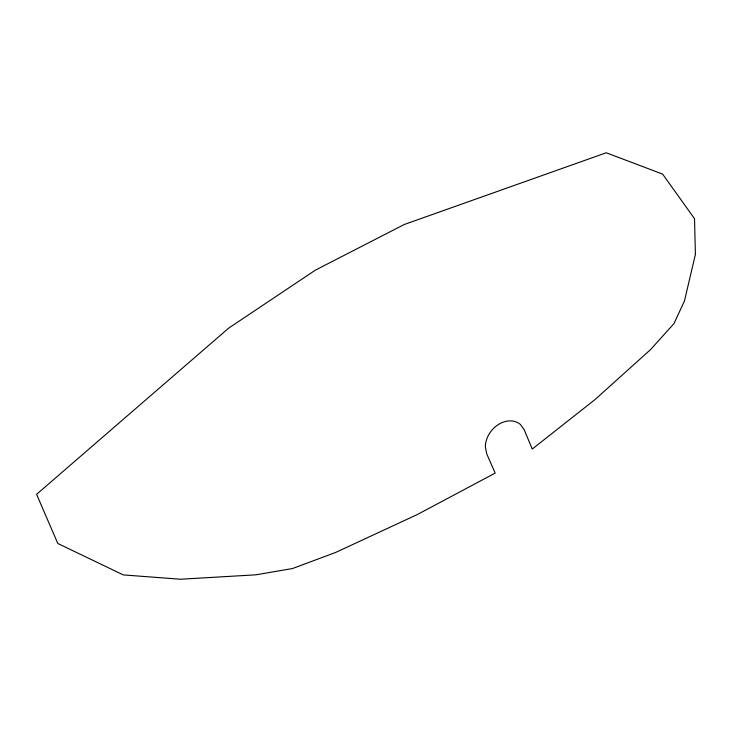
<?xml version="1.0" encoding="UTF-8"?>
<svg xmlns="http://www.w3.org/2000/svg" width="732" height="732" viewBox="0 0 732 732"><rect width="100%" height="100%" fill="white"/><g stroke="black" fill="none" stroke-linecap="round" stroke-linejoin="round"><path stroke-width="1.1" d="M695.4 254.425L684.438 301.035L673.952 323.617L650.556 349.585L594.979 399.608L532.237 449.055L524.222 429.757L520.296 424.359A23.067 18.199 -51 0 0 498.181 424.652A23.067 18.199 -51 0 0 485.353 446.804L486.743 453.895L495.171 473.101L417.469 514.468L335.695 552.431L292.48 568.544L255.898 574.821L180.557 579.232L123.296 574.913L57.791 543.473L36.6 494.338L228.695 328.119L315.364 270.154L404.238 224.504L606.233 152.768L662.634 174.115L694.522 218.703L695.4 254.425"/></g></svg>
